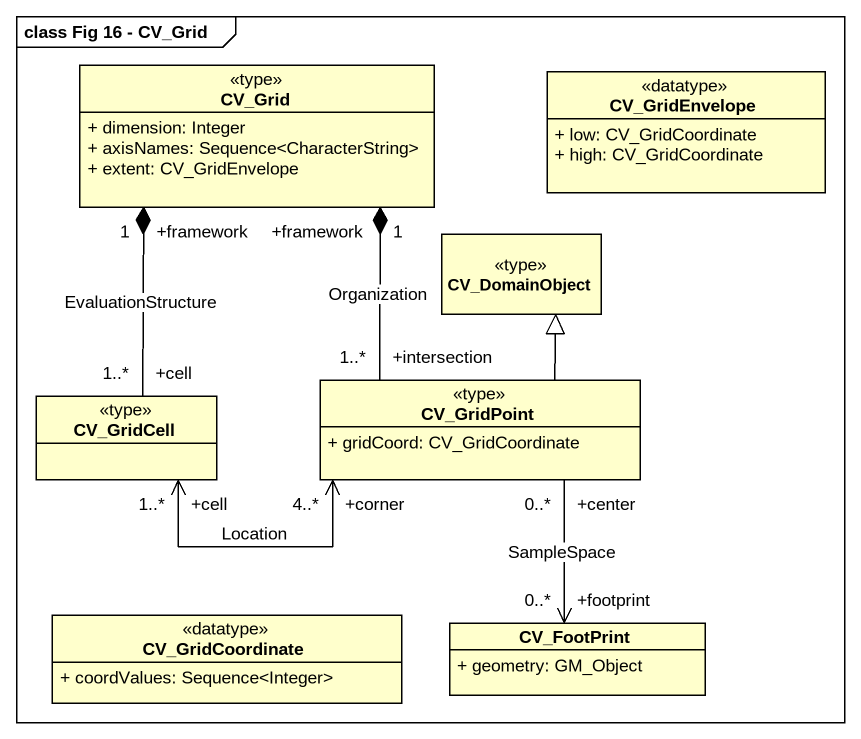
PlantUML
@startuml
mainframe class Fig 16 - CV_Grid
hide circle
hide empty members
skinparam classAttributeIconSize 0
class CV_Grid <<type>> {
  + dimension: Integer
  + axisNames: Sequence<CharacterString>
  + extent: CV_GridEnvelope
}
class CV_GridEnvelope <<datatype>> {
  + low: CV_GridCoordinate
  + high: CV_GridCoordinate
}
class CV_DomainObject <<type>>
class CV_GridCell <<type>>
class CV_GridPoint <<type>> {
  + gridCoord: CV_GridCoordinate
}
class CV_GridCoordinate <<datatype>> {
  + coordValues: Sequence<Integer>
}
class CV_FootPrint {
  + geometry: GM_Object
}
CV_GridCell "+cell\n1..*" -up-* "+framework\n1" CV_Grid : EvaluationStructure
CV_GridCell "+cell\n1..*" <-right-> "+corner\n4..*" CV_GridPoint : Location
CV_GridPoint "+intersection\n1..*" -up-* "+framework\n1" CV_Grid : Organization
CV_GridPoint -up-|> CV_DomainObject
CV_GridPoint "+center\n0..*" --> "+footprint\n0..*" CV_FootPrint : SampleSpace
@enduml
